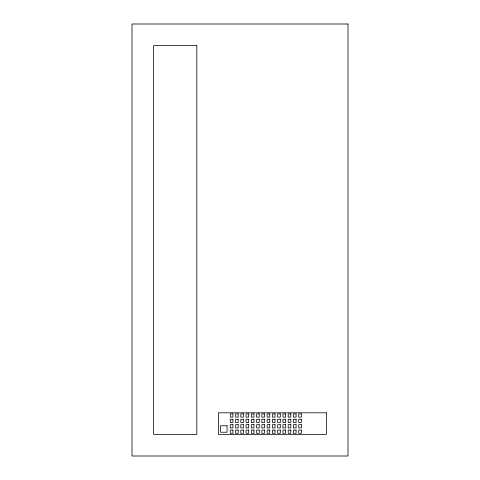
<?xml version="1.0" encoding="UTF-8"?>
<svg xmlns="http://www.w3.org/2000/svg" width="480" height="480" viewBox="0 0 480 480"><rect width="100%" height="100%" fill="white"/><g stroke="black" fill="none" stroke-linecap="round" stroke-linejoin="round"><path stroke-width="0.72" d="M348 24L132 24L132 456L348 456L348 24M196.8 45.6L153.6 45.6L153.6 434.4L196.8 434.4L196.8 45.6M326.4 412.8L218.4 412.8L218.4 434.4L326.4 434.4L326.4 412.8M232.914 413.88L230.28 413.88L230.28 417.12L232.914 417.12L232.914 413.88M238.176 413.88L235.548 413.88L235.548 417.12L238.176 417.12L238.176 413.88M243.444 413.88L240.81 413.88L240.81 417.12L243.444 417.12L243.444 413.88M248.706 413.88L246.078 413.88L246.078 417.12L248.706 417.12L248.706 413.88M253.974 413.88L251.34 413.88L251.34 417.12L253.974 417.12L253.974 413.88M259.236 413.88L256.608 413.88L256.608 417.12L259.236 417.12L259.236 413.88M264.504 413.88L261.87 413.88L261.87 417.12L264.504 417.12L264.504 413.88M269.766 413.88L267.138 413.88L267.138 417.12L269.766 417.12L269.766 413.88M275.034 413.88L272.4 413.88L272.4 417.12L275.034 417.12L275.034 413.88M280.296 413.88L277.668 413.88L277.668 417.12L280.296 417.12L280.296 413.88M285.564 413.88L282.93 413.88L282.93 417.12L285.564 417.12L285.564 413.88M290.826 413.88L288.198 413.88L288.198 417.12L290.826 417.12L290.826 413.88M296.094 413.88L293.46 413.88L293.46 417.12L296.094 417.12L296.094 413.88M301.356 413.88L298.728 413.88L298.728 417.12L301.356 417.12L301.356 413.88M232.914 419.28L230.28 419.28L230.28 422.52L232.914 422.52L232.914 419.28M238.176 419.28L235.548 419.28L235.548 422.52L238.176 422.52L238.176 419.28M243.444 419.28L240.81 419.28L240.81 422.52L243.444 422.52L243.444 419.28M248.706 419.28L246.078 419.28L246.078 422.52L248.706 422.52L248.706 419.28M253.974 419.28L251.34 419.28L251.34 422.52L253.974 422.52L253.974 419.28M259.236 419.28L256.608 419.28L256.608 422.52L259.236 422.52L259.236 419.28M264.504 419.28L261.87 419.28L261.87 422.52L264.504 422.52L264.504 419.28M269.766 419.28L267.138 419.28L267.138 422.52L269.766 422.52L269.766 419.28M275.034 419.28L272.4 419.28L272.4 422.52L275.034 422.52L275.034 419.28M280.296 419.28L277.668 419.28L277.668 422.52L280.296 422.52L280.296 419.28M285.564 419.28L282.93 419.28L282.93 422.52L285.564 422.52L285.564 419.28M290.826 419.28L288.198 419.28L288.198 422.52L290.826 422.52L290.826 419.28M296.094 419.28L293.46 419.28L293.46 422.52L296.094 422.52L296.094 419.28M301.356 419.28L298.728 419.28L298.728 422.52L301.356 422.52L301.356 419.28M232.914 424.68L230.28 424.68L230.28 427.92L232.914 427.92L232.914 424.68M238.176 424.68L235.548 424.68L235.548 427.92L238.176 427.92L238.176 424.68M243.444 424.68L240.81 424.68L240.81 427.92L243.444 427.92L243.444 424.68M248.706 424.68L246.078 424.68L246.078 427.92L248.706 427.92L248.706 424.68M253.974 424.68L251.34 424.68L251.34 427.92L253.974 427.92L253.974 424.68M259.236 424.68L256.608 424.68L256.608 427.92L259.236 427.92L259.236 424.68M264.504 424.68L261.87 424.68L261.87 427.92L264.504 427.92L264.504 424.68M269.766 424.68L267.138 424.68L267.138 427.92L269.766 427.92L269.766 424.68M275.034 424.68L272.4 424.68L272.4 427.92L275.034 427.92L275.034 424.68M280.296 424.68L277.668 424.68L277.668 427.92L280.296 427.92L280.296 424.68M285.564 424.68L282.93 424.68L282.93 427.92L285.564 427.92L285.564 424.68M290.826 424.68L288.198 424.68L288.198 427.92L290.826 427.92L290.826 424.68M296.094 424.68L293.46 424.68L293.46 427.92L296.094 427.92L296.094 424.68M301.356 424.68L298.728 424.68L298.728 427.92L301.356 427.92L301.356 424.68M227.04 425.76L220.56 425.76L220.56 432.24L227.04 432.24L227.04 425.76M232.914 430.08L230.28 430.08L230.28 433.32L232.914 433.32L232.914 430.08M238.176 430.08L235.548 430.08L235.548 433.32L238.176 433.32L238.176 430.08M243.444 430.08L240.81 430.08L240.81 433.32L243.444 433.32L243.444 430.08M248.706 430.08L246.078 430.08L246.078 433.32L248.706 433.32L248.706 430.08M253.974 430.08L251.34 430.08L251.34 433.32L253.974 433.32L253.974 430.08M259.236 430.08L256.608 430.08L256.608 433.32L259.236 433.32L259.236 430.08M264.504 430.08L261.87 430.08L261.87 433.32L264.504 433.32L264.504 430.08M269.766 430.08L267.138 430.08L267.138 433.32L269.766 433.32L269.766 430.08M275.034 430.08L272.4 430.08L272.4 433.32L275.034 433.32L275.034 430.08M280.296 430.08L277.668 430.08L277.668 433.32L280.296 433.32L280.296 430.08M285.564 430.08L282.93 430.08L282.93 433.32L285.564 433.32L285.564 430.08M290.826 430.08L288.198 430.08L288.198 433.32L290.826 433.32L290.826 430.08M296.094 430.08L293.46 430.08L293.46 433.32L296.094 433.32L296.094 430.08M301.356 430.08L298.728 430.08L298.728 433.32L301.356 433.32L301.356 430.08"/></g></svg>
